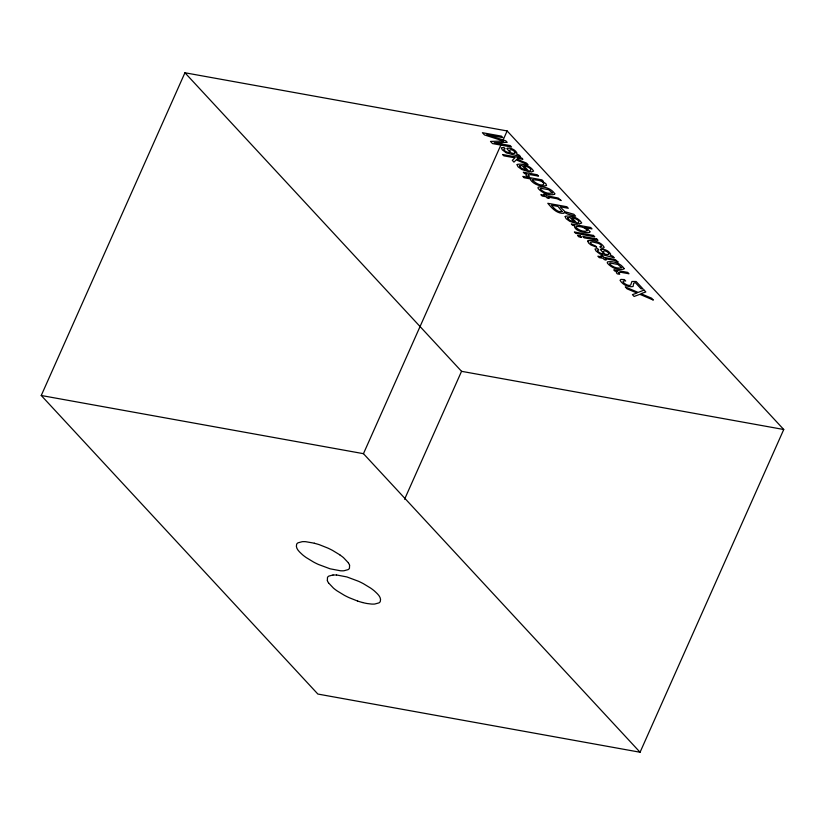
<?xml version="1.0" encoding="UTF-8"?>
<svg xmlns="http://www.w3.org/2000/svg" width="825" height="825" viewBox="0 0 825 825"><rect width="100%" height="100%" fill="white"/><g stroke="black" fill="none" stroke-linecap="round" stroke-linejoin="round"><path stroke-width="1.24" d="M41.25 395.495L184.934 72.765L507.138 130.948L783.75 429.505L640.066 752.235L317.862 694.052L41.25 395.495L363.454 453.678L640.066 752.235M363.454 453.678L507.138 130.948M404.59 499.238L461.546 371.322L184.934 72.765M333.011 574.963L328.835 576.097A29.452 9.539 24 0 0 327.494 577.417L327.339 580.553M336.538 574.963L346.882 576.933L358.555 581.295A29.442 9.539 24 0 1 363.412 583.698L370.683 588.122A28.875 9.353 24 0 1 374.302 590.875C377.118 593.546 381.81 597.156 380.263 601.58A29.452 9.539 24 0 1 378.923 602.9L374.746 604.034A28.865 9.353 24 0 1 371.229 604.034L367.094 603.518A28.483 9.23 24 0 1 362.495 602.508M461.546 371.322L783.75 429.505M314.438 543.221L305.704 541.695A28.865 9.343 24 0 0 302.187 541.695L298.011 542.829A29.452 9.539 24 0 0 296.67 544.149C295.123 548.573 299.815 552.173 302.631 554.854A28.865 9.343 24 0 0 306.25 557.597L313.521 562.021A29.452 9.539 24 0 0 318.378 564.434L330.052 568.796L340.405 570.766A28.865 9.343 24 0 0 343.922 570.766L348.098 569.632A29.452 9.539 24 0 0 349.439 568.312L349.594 565.177M357.586 601.033L349.202 597.712A29.442 9.539 24 0 1 344.345 595.299L337.074 590.875A28.875 9.353 24 0 1 333.455 588.122L328.505 582.873M339.859 554.854L332.588 550.43A29.452 9.539 24 0 0 327.731 548.027L319.347 544.696A28.865 9.343 24 0 0 314.366 543.293M348.428 562.856L343.468 557.607A28.865 9.343 24 0 0 339.879 554.947M348.387 562.898A28.865 9.343 24 0 1 349.552 565.218M328.556 582.924A28.875 9.353 24 0 1 327.391 580.604M333.032 575.046A28.875 9.353 24 0 1 336.548 575.046M362.577 602.528A28.865 9.353 24 0 1 357.668 601.054M633.507 284.109L633.074 286.522C628.289 287.595 622.411 284.522 620.049 280.294L620.916 279.407L624.381 279.582L625.69 280.995C618.461 279.799 627.794 287.152 630.682 285.058L631.909 281.48L636.116 281.48L643.149 289.08L640.942 288.678L635.343 282.635L633.744 283.161L633.507 284.109M519.451 165.918L521.452 168.279L526.216 170.105L521.957 165.505L519.451 165.918M567.538 217.81L569.539 220.182L574.303 221.997L570.034 217.408L567.538 217.81M528.217 174.993L529.268 176.653L526.804 176.21L525.855 175.013L526.948 173.982L524.545 173.549L523.318 172.229L537.219 174.735L538.508 176.127L530.516 174.683L528.217 174.993M618.678 272.642L619.73 274.292L617.265 273.848L616.316 272.652L617.409 271.621L615.007 271.188L613.79 269.868L627.681 272.374L628.97 273.766L620.977 272.322L618.678 272.642M517.11 164.742L518.018 166.774L521.761 169.486L529.392 171.868L523.772 165.804C525.442 165.557 533.857 169.29 529.867 170.713L531.135 172.085L533.62 171.074C530.609 165.887 523.215 163.412 517.481 164.33L517.11 164.742M565.187 216.635L566.094 218.677L569.838 221.378L577.479 223.761L571.859 217.697C573.519 217.46 581.934 221.182 577.943 222.616L579.212 223.977L581.697 222.977C578.686 217.779 571.292 215.315 565.558 216.222L565.187 216.635M554.74 193.689L554.699 194.257C549.161 196.051 542.19 192.968 538.354 188.698A7.095 2.3 24 0 1 538.457 187.058C544.252 186.203 551.471 188.595 554.74 193.689M624.02 268.465L623.968 269.022C618.43 270.817 611.459 267.733 607.633 263.474A7.095 2.3 24 0 1 607.726 261.824C613.532 260.968 620.751 263.361 624.02 268.465M587.761 241.117L588.586 243.035L590.906 244.953L596.753 247.283L595.495 245.932L591.669 244.293L590.164 242.375L592.422 241.911L598.249 243.323A3.547 1.145 24 0 1 600.631 244.695L601.59 246.448L599.806 246.706L601.054 248.057L603.075 248.088A5.899 1.908 24 0 0 604.127 247.232C601.178 242.076 593.742 239.92 588.132 240.704L587.761 241.117M507.21 148.314L507.117 148.985C515.45 156.967 499.187 149.335 505.127 148.778L503.92 147.479L501.27 147.819L502.312 149.861L506.344 152.893L520.503 156.637L519.059 155.059L516.512 154.048L517.007 153.12C515.419 149.768 510.768 147.489 507.21 148.314M600.93 249.47L600.837 250.15C609.17 258.122 592.917 250.501 598.847 249.934L597.64 248.634L594.99 248.985L596.042 251.017L600.064 254.048L614.223 257.792L612.779 256.214L610.232 255.203L610.727 254.275C609.139 250.934 604.498 248.645 600.93 249.47M515.13 152.78L514.037 153.481L511.222 153.037C506.468 148.273 513.996 149.067 515.13 152.78M608.85 253.935L607.757 254.636L604.942 254.193C600.188 249.428 607.716 250.222 608.85 253.935M530.588 179.345L530.496 179.819C533.713 184.563 541.159 187.058 546.562 185.532L545.83 183.635L541.375 180.819L543.149 181.139L541.963 179.86L522.844 176.406L524.092 177.757L531.011 179.004L530.588 179.345M587.41 230.629C584.141 232.475 578.356 230.123 575.85 227.246L576.149 226.473C580.047 226.308 585.1 227.153 587.41 230.629M564.352 212.438L563.692 213.304C556.844 213.799 551.76 208.044 547.8 203.29L566.857 206.735L568.291 208.271L560.113 206.797L564.991 211.747L573.849 214.273L575.592 216.16L567.683 214.088L564.352 212.438M532.816 179.86L532.651 180.479C545.181 191.07 549.337 179.675 532.816 179.86M589.947 231.846L589.277 232.629C584.543 233.021 574.118 230.979 574.427 225.668L572.581 225.338L571.333 223.987L590.7 227.483L591.989 228.876L584.894 227.597L588.163 229.463L589.947 231.846M552.399 192.864C548.728 194.236 543.252 192.4 540.571 189.276A3.929 1.268 24 0 1 540.932 188.296L548.573 189.678L552.399 192.864M621.668 267.64C617.997 269.012 612.521 267.166 609.84 264.052A3.929 1.268 24 0 1 610.201 263.062L617.842 264.443L621.668 267.64M517.688 158.348L516.976 159.194L526.381 163.041L528.021 164.814L516.233 159.895L513.965 162.123L512.315 160.349L514.913 157.843L503.848 155.843L502.611 154.512L521.668 157.946L522.906 159.287L517.688 158.348M562.114 211.54C557.752 212.757 553.895 208.199 551.451 205.229L557.958 206.405L562.114 211.54M644.108 290.111L638.107 292.411L625.288 286.925L627.072 288.853L637.044 293.061L632.424 294.618L634.116 296.453L639.88 294.319L653.348 300.083L651.575 298.165L640.901 293.7L645.831 291.968L644.108 290.111M503.58 141.075L490.463 141.405L492.484 143.581L511.541 147.025L510.19 145.561L494.144 142.694L507.22 142.354L505.808 140.838L486.709 134.671L502.817 137.61L501.466 136.146L482.408 132.701L484.45 134.908L503.58 141.075M545.603 194.566L543.696 194.215L544.737 195.339L540.86 194.638L542.159 196.041L546.037 196.742L547.264 198.062L549.172 198.412L547.944 197.093L557.009 198.722L561.155 200.578L558.329 198.083L546.645 195.68L545.603 194.566M593.453 235.434L574.396 231.99L575.685 233.382L594.743 236.827L593.453 235.434M580.264 235.95L577.613 235.465L578.923 236.878L581.573 237.363L580.264 235.95M596.671 238.91L582.842 236.414L584.152 237.827L597.981 240.322L596.671 238.91M602.652 256.132L600.744 255.791L601.776 256.905L597.898 256.214L599.208 257.617L603.085 258.318L604.302 259.638L606.21 259.978L604.993 258.658L614.058 260.298L618.203 262.144L615.378 259.658L603.683 257.256L602.652 256.132"/></g></svg>
